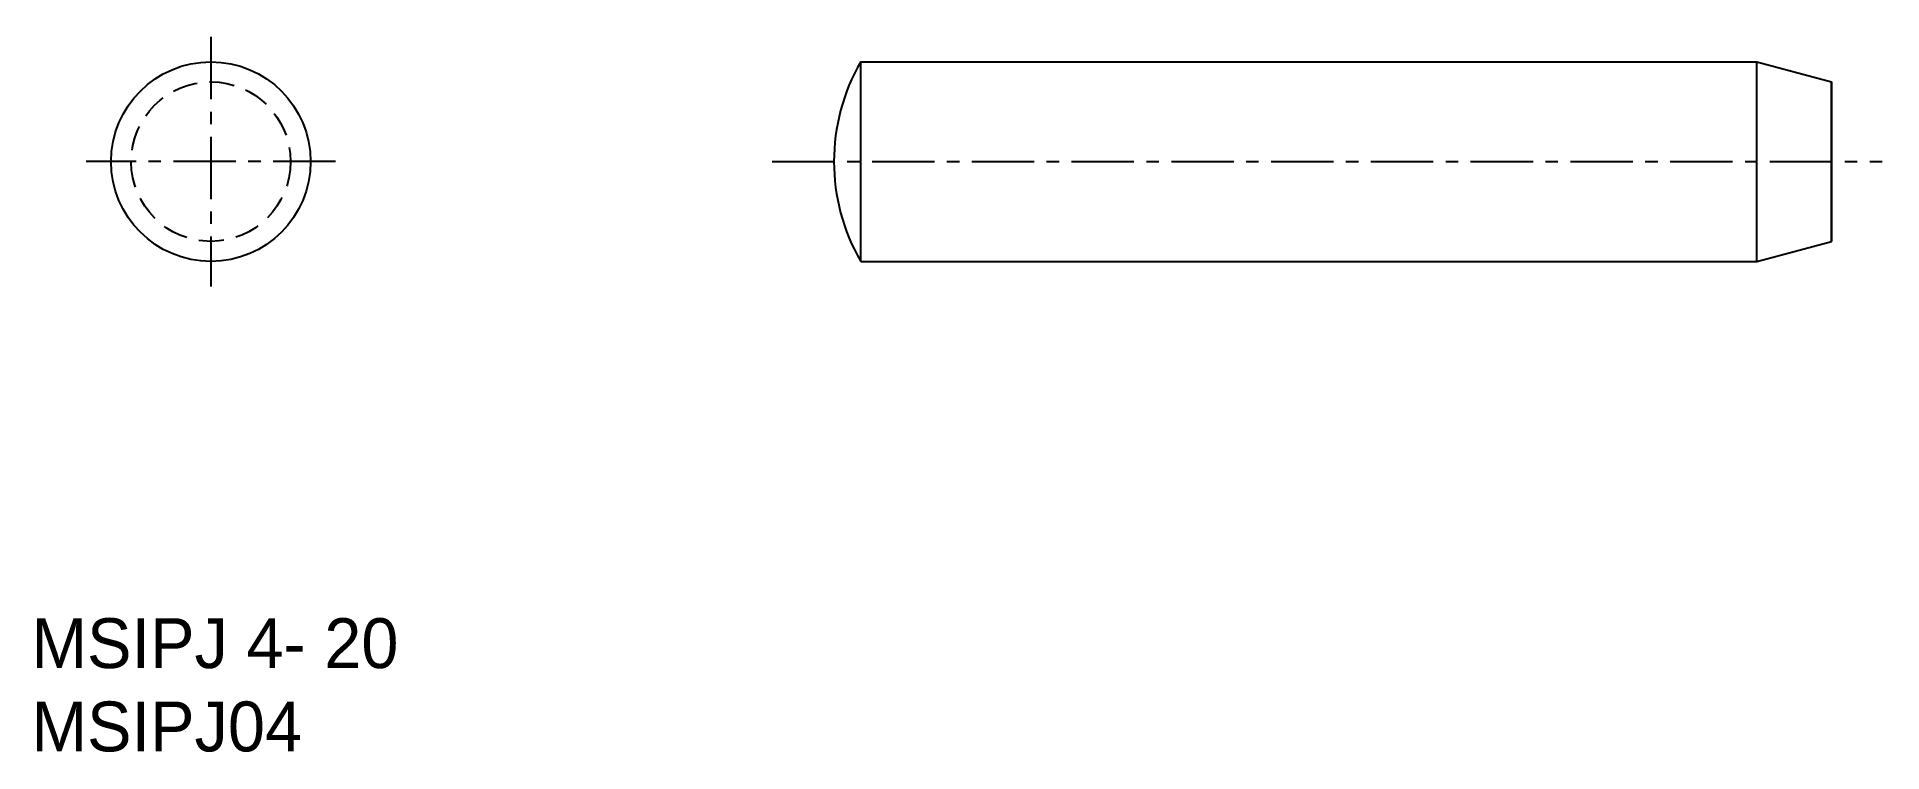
# Model space of a CAD drawing. Extents: x 103.8 to 140.8, y 164.9 to 179.3.
import ezdxf

# ---------------------------------------------------------------- set-up
doc = ezdxf.new("R2010")
doc.units = 0
doc.linetypes.add('CENTER', pattern=[2, 1.25, -0.25, 0.25, -0.25])
doc.linetypes.add('DASHED', pattern=[0.75, 0.5, -0.25])
doc.layers.get('0').update_dxf_attribs({"linetype": 'CONTINUOUS'})
doc.layers.add('CENTER', color=1, linetype='CENTER')

msp = doc.modelspace()

# ---------------------------------------------------------------- linework, layer by layer
at = {"color": 7, "linetype": 'CONTINUOUS'}
for p, q in [((120.355, 178.756), (138.319, 178.756)), ((120.355, 174.756), (120.355, 178.756)), ((138.319, 174.756), (138.319, 178.756)), ((138.319, 178.756), (139.819, 178.354)), ((139.819, 178.354), (139.819, 175.157)), ((139.819, 175.157), (139.819, 178.354)), ((138.319, 174.756), (139.819, 175.157)), ((120.355, 174.756), (138.319, 174.756))]:
    msp.add_line(p, q, dxfattribs=at)
msp.add_circle((107.328, 176.756), 2, dxfattribs=at)
at = {"color": 3, "linetype": 'DASHED'}
msp.add_circle((107.328, 176.756), 1.598, dxfattribs=at)
at = {"color": 7, "linetype": 'CONTINUOUS'}
msp.add_arc((123.819, 176.756), 4, 150, 210, dxfattribs=at)
at = {"layer": 'CENTER', "color": 1, "linetype": 'CENTER'}
for p, q in [((107.328, 179.256), (107.328, 174.256)), ((109.828, 176.756), (104.828, 176.756)), ((118.583, 176.756), (140.831, 176.756))]:
    msp.add_line(p, q, dxfattribs=at)

# ---------------------------------------------------------------- texts
at = {"color": 7, "linetype": 'CONTINUOUS'}
for s, p in [('MSIPJ 4- 20', (103.731, 166.604)), ('MSIPJ04', (103.731, 164.935))]:
    msp.add_text(s, height=1, dxfattribs=at).set_placement(p)

doc.saveas('drawing.dxf')
